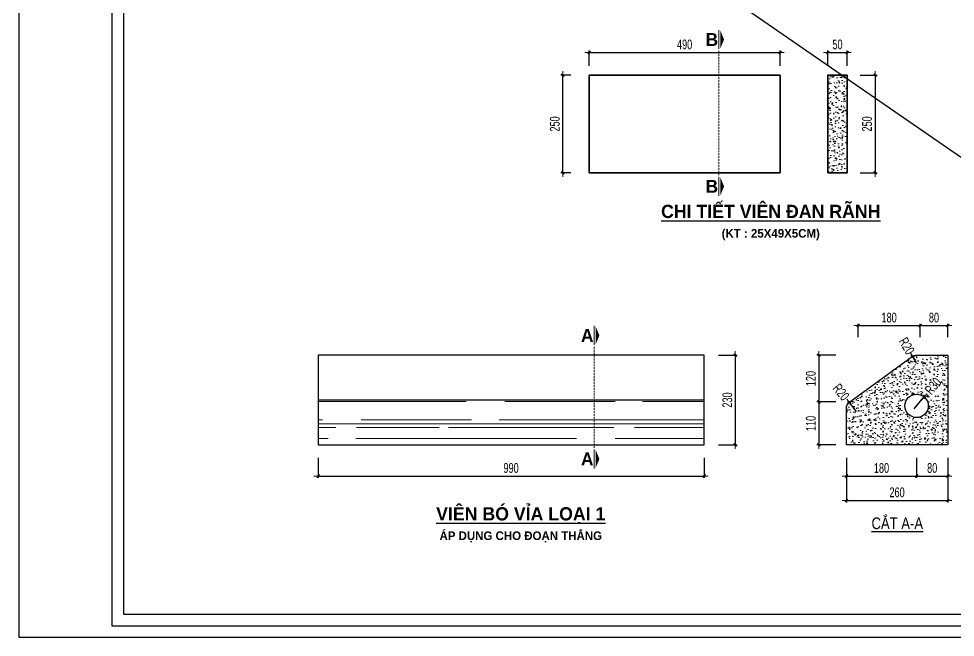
# Model space of a CAD drawing. Header units: millimetres. Extents: x -102634 to -54810, y 11643 to 27305.
# Drawn here: x -81634 to -76830, y 21507 to 24679 of the extents above; entities that cross this region are included whole.
import ezdxf
from ezdxf.enums import TextEntityAlignment as Align

# ---------------------------------------------------------------- set-up
doc = ezdxf.new("R2010")
doc.units = ezdxf.units.MM
doc.header["$MEASUREMENT"] = 0
doc.linetypes.add('HIDDEN', pattern=[0.375, 0.25, -0.125])
for name, color, linetype, lineweight in [('cat BT', 40, 'Continuous', 35), ('LC Dim', 8, 'Continuous', 18), ('LC Hatch', 252, 'Continuous', 9), ('LC Khac', 4, 'Continuous', 9), ('LC MANH DUT', 35, 'HIDDEN', 5), ('LC Net dam 1', 30, 'Continuous', 30), ('LC Net manh', 239, 'Continuous', 5), ('LC Text2', 7, 'Continuous', 25), ('net thay', 2, 'Continuous', 25)]:
    doc.layers.add(name, color=color, linetype=linetype, lineweight=lineweight)
for name, color, linetype in [('ENTTNTHIETKE1', 2, 'Continuous'), ('KHUNGTEN', 5, 'Continuous'), ('thep', 2, 'Continuous')]:
    doc.layers.add(name, color=color, linetype=linetype)
doc.layers.add('KCS_Plotter', color=11, linetype='Continuous', plot=False)
doc.styles.add('HOATBIF', font='hoatbif.shx', dxfattribs={"width": 0.7})
doc.styles.add('LC 1', font='')
doc.styles.add('T2', font='', dxfattribs={"width": 0.8})
doc.styles.get('LC 1').set_extended_font_data('.VnAvantH', bold=True)
doc.styles.get('T2').set_extended_font_data('.VnArialH')
doc.dimstyles.new('1-100(1-25)', dxfattribs={"dimscale": 25, "dimtxt": 2.5, "dimasz": 0.35, "dimexe": 0.5, "dimexo": 0, "dimgap": 0.8, "dimtad": 1, "dimdec": 0, "dimzin": 0, "dimdsep": 46, "dimtxsty": 'HOATBIF', "dimblk1": 'DOT', "dimblk2": 'DOT', "dimsah": 1, "dimcen": -1, "dimdle": 1, "dimclrd": 256, "dimclre": 256, "dimclrt": 4, "dimadec": 3, "dimazin": 2, "dimtfac": 0.3333333333333333, "dimtdec": 0, "dimtix": 1, "dimtmove": 2, "dimatfit": 3, "dimldrblk": 'DOT', "dimfxl": 1, "dimtvp": 0.8333333333333331, "dimtolj": 1, "dimtzin": 0, "dimarcsym": 0})

# ---------------------------------------------------------------- blocks, each defined once
blk = doc.blocks.new('DOT')
at = {"layer": 'LC Dim'}
blk.add_line((-3, 0), (3, 0), dxfattribs=at)
at = {"layer": 'LC Dim', "color": 4}
blk.add_line((-1, -1), (1, 1), dxfattribs=at)
blk.add_lwpolyline([(0.5, 1), (-1, -0.5), (-0.5, -1), (1, 0.5)], close=True, dxfattribs=at)
blk = doc.blocks.new('*D30')
at = {"layer": 'Defpoints', "color": 0, "transparency": 16777216}
for p in [(-78043.80946002244, 22953.46880355433), (-78043.80946002244, 22493.51479895478), (-77957.93253346998, 22493.51479895478)]:
    blk.add_point(p, dxfattribs=at)
at = {"layer": 'LC Dim', "lineweight": -2, "transparency": 16777216}
for p, q in [((-78043.80946002244, 22953.46880355433), (-77947.93253346998, 22953.46880355433)), ((-77957.93253346998, 22946.46880355433), (-77957.93253346998, 22500.51479895478)), ((-78043.80946002244, 22493.51479895478), (-77947.93253346998, 22493.51479895478))]:
    blk.add_line(p, q, dxfattribs=at)
at = {"layer": 'LC Dim', "lineweight": -2, "transparency": 16777216, "xscale": 7, "yscale": 7, "zscale": 7}
for p, rotation in [((-77957.93253346998, 22953.46880355433), 90), ((-77957.93253346998, 22493.51479895478), 270)]:
    blk.add_blockref('DOT', p, dxfattribs=dict(at, rotation=rotation))
at = {"layer": 'LC Dim', "color": 4, "transparency": 16777216, "insert": (-77998.93253346997, 22723.49180125457), "char_height": 50, "attachment_point": 5, "rotation": 90, "style": 'HOATBIF'}
blk.add_mtext('\\A1;230', dxfattribs=at)
blk = doc.blocks.new('_Dot')
at = {"color": 0, "linetype": 'ByBlock', "lineweight": -2}
blk.add_line((-0.5, 0), (-1, 0), dxfattribs=at)
at = {"color": 0, "linetype": 'ByBlock', "const_width": 0.5}
blk.add_lwpolyline([(-0.25, 0, 1), (0.25, 0, 1)], format="xyb", close=True, dxfattribs=at)
blk = doc.blocks.new('*D31')
at = {"layer": 'Defpoints', "color": 0, "transparency": 16777216}
for p in [(-80098.1687919232, 22426.60273087927), (-78118.18307159943, 22426.60273087927), (-78118.18307159943, 22333.80133259594)]:
    blk.add_point(p, dxfattribs=at)
at = {"layer": 'LC Dim', "lineweight": -2, "transparency": 16777216}
for p, q in [((-80098.1687919232, 22426.60273087927), (-80098.1687919232, 22323.80133259594)), ((-78118.18307159943, 22426.60273087927), (-78118.18307159943, 22323.80133259594)), ((-80091.1687919232, 22333.80133259594), (-78125.18307159943, 22333.80133259594))]:
    blk.add_line(p, q, dxfattribs=at)
at = {"layer": 'LC Dim', "lineweight": -2, "transparency": 16777216, "xscale": 7, "yscale": 7, "zscale": 7, "rotation": 180}
blk.add_blockref('DOT', (-80098.1687919232, 22333.80133259594), dxfattribs=at)
at = {"layer": 'LC Dim', "lineweight": -2, "transparency": 16777216, "xscale": 7, "yscale": 7, "zscale": 7}
blk.add_blockref('DOT', (-78118.18307159943, 22333.80133259594), dxfattribs=at)
at = {"layer": 'LC Dim', "color": 4, "transparency": 16777216, "insert": (-79108.17593176132, 22374.80133259594), "char_height": 50, "attachment_point": 5, "style": 'HOATBIF'}
blk.add_mtext('\\A1;990', dxfattribs=at)
blk = doc.blocks.new('*D32')
at = {"layer": 'Defpoints', "color": 0, "transparency": 16777216}
for p in [(-77009.80589146534, 23105.0757541973), (-77328.23558698368, 23045.28063520245), (-77009.80589146534, 23045.28063520245)]:
    blk.add_point(p, dxfattribs=at)
at = {"layer": 'LC Dim', "lineweight": -2, "transparency": 16777216}
for p, q in [((-77328.23558698368, 23045.28063520245), (-77328.23558698368, 23115.0757541973)), ((-77009.80589146534, 23045.28063520245), (-77009.80589146534, 23115.0757541973)), ((-77321.23558698368, 23105.0757541973), (-77016.80589146534, 23105.0757541973))]:
    blk.add_line(p, q, dxfattribs=at)
at = {"layer": 'LC Dim', "lineweight": -2, "transparency": 16777216, "xscale": 7, "yscale": 7, "zscale": 7, "rotation": 180}
blk.add_blockref('DOT', (-77328.23558698368, 23105.0757541973), dxfattribs=at)
at = {"layer": 'LC Dim', "lineweight": -2, "transparency": 16777216, "xscale": 7, "yscale": 7, "zscale": 7}
blk.add_blockref('DOT', (-77009.80589146534, 23105.0757541973), dxfattribs=at)
at = {"layer": 'LC Dim', "color": 4, "transparency": 16777216, "insert": (-77169.0207392245, 23146.0757541973), "char_height": 50, "attachment_point": 5, "style": 'HOATBIF'}
blk.add_mtext('\\A1;180', dxfattribs=at)
blk = doc.blocks.new('*D33')
at = {"layer": 'Defpoints', "color": 0, "transparency": 16777216}
for p in [(-76868.28158238414, 23105.0757541973), (-77009.80589146534, 23045.28063520245), (-76868.28158238414, 23045.28063520245)]:
    blk.add_point(p, dxfattribs=at)
at = {"layer": 'LC Dim', "lineweight": -2, "transparency": 16777216}
for p, q in [((-77009.80589146534, 23045.28063520245), (-77009.80589146534, 23115.0757541973)), ((-76868.28158238414, 23045.28063520245), (-76868.28158238414, 23115.0757541973)), ((-77002.80589146534, 23105.0757541973), (-76875.28158238414, 23105.0757541973))]:
    blk.add_line(p, q, dxfattribs=at)
at = {"layer": 'LC Dim', "lineweight": -2, "transparency": 16777216, "xscale": 7, "yscale": 7, "zscale": 7, "rotation": 180}
blk.add_blockref('DOT', (-77009.80589146534, 23105.0757541973), dxfattribs=at)
at = {"layer": 'LC Dim', "lineweight": -2, "transparency": 16777216, "xscale": 7, "yscale": 7, "zscale": 7}
blk.add_blockref('DOT', (-76868.28158238414, 23105.0757541973), dxfattribs=at)
at = {"layer": 'LC Dim', "color": 4, "transparency": 16777216, "insert": (-76939.04373692474, 23146.0757541973), "char_height": 50, "attachment_point": 5, "style": 'HOATBIF'}
blk.add_mtext('\\A1;80', dxfattribs=at)
blk = doc.blocks.new('*D34')
at = {"layer": 'Defpoints', "color": 0, "transparency": 16777216}
for p in [(-77388.28158242139, 22426.55673547882), (-77028.28158238414, 22426.55673547882), (-77028.28158238414, 22333.75533719549)]:
    blk.add_point(p, dxfattribs=at)
at = {"layer": 'LC Dim', "lineweight": -2, "transparency": 16777216}
for p, q in [((-77388.28158242139, 22426.55673547882), (-77388.28158242139, 22323.75533719549)), ((-77028.28158238414, 22426.55673547882), (-77028.28158238414, 22323.75533719549)), ((-77381.28158242139, 22333.75533719549), (-77035.28158238414, 22333.75533719549))]:
    blk.add_line(p, q, dxfattribs=at)
at = {"layer": 'LC Dim', "lineweight": -2, "transparency": 16777216, "xscale": 7, "yscale": 7, "zscale": 7, "rotation": 180}
blk.add_blockref('DOT', (-77388.28158242139, 22333.75533719549), dxfattribs=at)
at = {"layer": 'LC Dim', "lineweight": -2, "transparency": 16777216, "xscale": 7, "yscale": 7, "zscale": 7}
blk.add_blockref('DOT', (-77028.28158238414, 22333.75533719549), dxfattribs=at)
at = {"layer": 'LC Dim', "color": 4, "transparency": 16777216, "insert": (-77208.28158240276, 22374.75533719549), "char_height": 50, "attachment_point": 5, "style": 'HOATBIF'}
blk.add_mtext('\\A1;180', dxfattribs=at)
blk = doc.blocks.new('*D35')
at = {"layer": 'Defpoints', "color": 0, "transparency": 16777216}
for p in [(-77028.28158238414, 22426.55673547882), (-76868.28158238414, 22426.55673547882), (-76868.28158238414, 22333.75533719549)]:
    blk.add_point(p, dxfattribs=at)
at = {"layer": 'LC Dim', "lineweight": -2, "transparency": 16777216}
for p, q in [((-77028.28158238414, 22426.55673547882), (-77028.28158238414, 22323.75533719549)), ((-76868.28158238414, 22426.55673547882), (-76868.28158238414, 22323.75533719549)), ((-77021.28158238414, 22333.75533719549), (-76875.28158238414, 22333.75533719549))]:
    blk.add_line(p, q, dxfattribs=at)
at = {"layer": 'LC Dim', "lineweight": -2, "transparency": 16777216, "xscale": 7, "yscale": 7, "zscale": 7, "rotation": 180}
blk.add_blockref('DOT', (-77028.28158238414, 22333.75533719549), dxfattribs=at)
at = {"layer": 'LC Dim', "lineweight": -2, "transparency": 16777216, "xscale": 7, "yscale": 7, "zscale": 7}
blk.add_blockref('DOT', (-76868.28158238414, 22333.75533719549), dxfattribs=at)
at = {"layer": 'LC Dim', "color": 4, "transparency": 16777216, "insert": (-76948.28158238414, 22374.75533719549), "char_height": 50, "attachment_point": 5, "style": 'HOATBIF'}
blk.add_mtext('\\A1;80', dxfattribs=at)
blk = doc.blocks.new('*D36')
at = {"layer": 'Defpoints', "color": 0, "transparency": 16777216}
for p in [(-77388.28158242143, 22426.55673547882), (-76868.28158238417, 22426.55673547882), (-76868.28158238417, 22208.75533719549)]:
    blk.add_point(p, dxfattribs=at)
at = {"layer": 'LC Dim', "lineweight": -2, "transparency": 16777216}
for p, q in [((-77388.28158242143, 22426.55673547882), (-77388.28158242143, 22198.75533719549)), ((-76868.28158238417, 22426.55673547882), (-76868.28158238417, 22198.75533719549)), ((-77381.28158242143, 22208.75533719549), (-76875.28158238417, 22208.75533719549))]:
    blk.add_line(p, q, dxfattribs=at)
at = {"layer": 'LC Dim', "lineweight": -2, "transparency": 16777216, "xscale": 7, "yscale": 7, "zscale": 7, "rotation": 180}
blk.add_blockref('DOT', (-77388.28158242143, 22208.75533719549), dxfattribs=at)
at = {"layer": 'LC Dim', "lineweight": -2, "transparency": 16777216, "xscale": 7, "yscale": 7, "zscale": 7}
blk.add_blockref('DOT', (-76868.28158238417, 22208.75533719549), dxfattribs=at)
at = {"layer": 'LC Dim', "color": 4, "transparency": 16777216, "insert": (-77128.2815824028, 22249.75533719549), "char_height": 50, "attachment_point": 5, "style": 'HOATBIF'}
blk.add_mtext('\\A1;260', dxfattribs=at)
blk = doc.blocks.new('*D22')
at = {"layer": 'Defpoints', "color": 0, "transparency": 16777216}
for p in [(-77441.911974722, 22953.46880355433), (-77529.52495877542, 22713.46880357863), (-77441.911974722, 22713.46880357863)]:
    blk.add_point(p, dxfattribs=at)
at = {"layer": 'LC Dim', "lineweight": -2, "transparency": 16777216}
for p, q in [((-77441.911974722, 22953.46880355433), (-77539.52495877542, 22953.46880355433)), ((-77529.52495877542, 22946.46880355433), (-77529.52495877542, 22720.46880357863)), ((-77441.911974722, 22713.46880357863), (-77539.52495877542, 22713.46880357863))]:
    blk.add_line(p, q, dxfattribs=at)
at = {"layer": 'LC Dim', "lineweight": -2, "transparency": 16777216, "xscale": 7, "yscale": 7, "zscale": 7}
for p, rotation in [((-77529.52495877542, 22953.46880355433), 90), ((-77529.52495877542, 22713.46880357863), 270)]:
    blk.add_blockref('DOT', p, dxfattribs=dict(at, rotation=rotation))
at = {"layer": 'LC Dim', "color": 4, "transparency": 16777216, "insert": (-77570.52495877541, 22833.4688035665), "char_height": 50, "attachment_point": 5, "rotation": 90, "style": 'HOATBIF'}
blk.add_mtext('\\A1;120', dxfattribs=at)
blk = doc.blocks.new('*D23')
at = {"layer": 'Defpoints', "color": 0, "transparency": 16777216}
for p in [(-77441.911974722, 22713.46880357863), (-77529.52495877547, 22493.46880355433), (-77441.911974722, 22493.46880355433)]:
    blk.add_point(p, dxfattribs=at)
at = {"layer": 'LC Dim', "lineweight": -2, "transparency": 16777216}
for p, q in [((-77441.911974722, 22713.46880357863), (-77539.52495877547, 22713.46880357863)), ((-77529.52495877547, 22706.46880357863), (-77529.52495877547, 22500.46880355433)), ((-77441.911974722, 22493.46880355433), (-77539.52495877547, 22493.46880355433))]:
    blk.add_line(p, q, dxfattribs=at)
at = {"layer": 'LC Dim', "lineweight": -2, "transparency": 16777216, "xscale": 7, "yscale": 7, "zscale": 7}
for p, rotation in [((-77529.52495877547, 22713.46880357863), 90), ((-77529.52495877547, 22493.46880355433), 270)]:
    blk.add_blockref('DOT', p, dxfattribs=dict(at, rotation=rotation))
at = {"layer": 'LC Dim', "color": 4, "transparency": 16777216, "insert": (-77570.52495877545, 22603.4688035665), "char_height": 50, "attachment_point": 5, "rotation": 90, "style": 'HOATBIF'}
blk.add_mtext('\\A1;110', dxfattribs=at)
blk = doc.blocks.new('*D24')
at = {"layer": 'Defpoints', "color": 0, "transparency": 16777216}
for p in [(-77373.36859343085, 22711.3419177955), (-77348.28158238431, 22680.18679178465)]:
    blk.add_point(p, dxfattribs=at)
at = {"layer": 'LC Dim', "lineweight": -2, "transparency": 16777216}
blk.add_line((-77335.73807686106, 22664.60922877923), (-77368.9783664977, 22705.8897707436), dxfattribs=at)
at = {"layer": 'LC Dim', "lineweight": -2, "transparency": 16777216, "xscale": 7, "yscale": 7, "zscale": 7, "rotation": 128.842025646271}
blk.add_blockref('DOT', (-77373.36859343085, 22711.3419177955), dxfattribs=at)
at = {"layer": 'LC Dim', "color": 4, "transparency": 16777216, "insert": (-77415.73282214839, 22763.95332222309), "char_height": 50, "attachment_point": 5, "rotation": 308.842025646271, "style": 'HOATBIF'}
blk.add_mtext('\\A1;R20', dxfattribs=at)
blk = doc.blocks.new('*D25')
at = {"layer": 'Defpoints', "color": 0, "transparency": 16777216}
for p in [(-77048.39242256925, 22948.09718635708), (-77028.37055689424, 22913.46880356363)]:
    blk.add_point(p, dxfattribs=at)
at = {"layer": 'LC Dim', "lineweight": -2, "transparency": 16777216}
for p, q in [((-77051.89624906235, 22954.15715334594), (-77055.40007555549, 22960.2171203348)), ((-77028.37055689424, 22913.46880356363), (-77048.39242256925, 22948.09718635708))]:
    blk.add_line(p, q, dxfattribs=at)
at = {"layer": 'LC Dim', "lineweight": -2, "transparency": 16777216, "xscale": 7, "yscale": 7, "zscale": 7, "rotation": 300.036172130018}
blk.add_blockref('DOT', (-77048.39242256925, 22948.09718635708), dxfattribs=at)
at = {"layer": 'LC Dim', "color": 4, "transparency": 16777216, "insert": (-77078.79667162185, 23000.68219475857), "char_height": 50, "attachment_point": 5, "rotation": 300.0361721300181, "style": 'HOATBIF'}
blk.add_mtext('\\A1;R20', dxfattribs=at)
blk = doc.blocks.new('*D29')
at = {"layer": 'Defpoints', "color": 0, "transparency": 16777216}
for p in [(-76989.90942396791, 22739.59447383095), (-77028.2815823842, 22693.46880355434)]:
    blk.add_point(p, dxfattribs=at)
at = {"layer": 'LC Dim', "lineweight": -2, "transparency": 16777216}
blk.add_line((-77041.07230185631, 22678.09358012878), (-76994.38617578315, 22734.213145632), dxfattribs=at)
at = {"layer": 'LC Dim', "lineweight": -2, "transparency": 16777216, "xscale": 7, "yscale": 7, "zscale": 7, "rotation": 50.24277308274694}
blk.add_blockref('DOT', (-76989.90942396791, 22739.59447383095), dxfattribs=at)
at = {"layer": 'LC Dim', "color": 4, "transparency": 16777216, "insert": (-76943.7504917749, 22795.08032019765), "char_height": 50, "attachment_point": 5, "rotation": 50.24277308274694, "style": 'HOATBIF'}
blk.add_mtext('\\A1;R30', dxfattribs=at)
blk = doc.blocks.new('*U38')
at = {"layer": 'LC Khac', "color": 1, "ltscale": 2}
for p, q in [((-8.003553375601768e-10, 485.4649627282051), (0, 0)), ((-8.003553375601768e-10, -2680.606180189252), (0, -3166.071142917458))]:
    blk.add_line(p, q, dxfattribs=at)
for points in [[(134.0098340642726, 242.7324813697051, 0, 471.4285714293351, 0), (36.58486540849844, 242.7324813697051, 275.0000000004455, 275.0000000004455, 0)], [(134.0098340642726, -2923.338661547753, 0, 471.4285714293351, 0), (36.58486540849844, -2923.338661547753, 275.0000000004455, 275.0000000004455, 0)]]:
    blk.add_lwpolyline(points, format="xyseb", dxfattribs=at)
at = {"layer": 'LC MANH DUT', "ltscale": 200}
blk.add_line((8.03255570153744e-11, -48.72241329890437), (8.03255570153744e-11, -2636.732757716228), dxfattribs=at)
at = {"ltscale": 2, "style": 'LC 1'}
for p in [(-178.5478302832853, 242.7324813641026), (-178.5478302832853, -2923.338661553355)]:
    blk.add_attdef('LC', text='', height=330, dxfattribs=at).set_placement(p, align=Align.MIDDLE_CENTER)
blk = doc.blocks.new('khung vpn')
at = {"layer": 'Defpoints'}
for p, q in [((52498.75819758818, -4195.445519303803), (52498.75819758818, -4235.275694307393)), ((52498.75819758818, -4235.275694307393), (52556.45964432618, -4235.275694307393))]:
    blk.add_line(p, q, dxfattribs=at)
at = {"layer": 'KHUNGTEN'}
blk.add_lwpolyline([(52556.24304850244, -4234.884980830777), (52502.04792260095, -4234.884980830777), (52502.04792260095, -4195.662115130224), (52556.24304850244, -4195.662115130224)], close=True, dxfattribs=at)
at = {"layer": 'thep'}
blk.add_lwpolyline([(52555.83215303945, -4234.474085367845), (52502.45881806394, -4234.474085367845), (52502.45881806394, -4196.073010593269), (52555.83215303945, -4196.073010593269)], close=True, dxfattribs=at)
blk = doc.blocks.new('*D39')
at = {"layer": 'Defpoints', "color": 0, "transparency": 16777216}
for p in [(-77728.15241158947, 24505.63874647866), (-78708.15241158947, 24437.48094073864), (-77728.15241158947, 24437.48094073864)]:
    blk.add_point(p, dxfattribs=at)
at = {"layer": 'LC Dim', "lineweight": -2, "transparency": 16777216}
for p, q in [((-78708.15241158947, 24437.48094073864), (-78708.15241158947, 24515.63874647866)), ((-78701.15241158947, 24505.63874647866), (-77735.15241158947, 24505.63874647866)), ((-77728.15241158947, 24437.48094073864), (-77728.15241158947, 24515.63874647866))]:
    blk.add_line(p, q, dxfattribs=at)
at = {"layer": 'LC Dim', "lineweight": -2, "transparency": 16777216, "xscale": 7, "yscale": 7, "zscale": 7, "rotation": 180}
blk.add_blockref('DOT', (-78708.15241158947, 24505.63874647866), dxfattribs=at)
at = {"layer": 'LC Dim', "lineweight": -2, "transparency": 16777216, "xscale": 7, "yscale": 7, "zscale": 7}
blk.add_blockref('DOT', (-77728.15241158947, 24505.63874647866), dxfattribs=at)
at = {"layer": 'LC Dim', "color": 4, "transparency": 16777216, "insert": (-78218.15241158947, 24546.63874647866), "char_height": 50, "attachment_point": 5, "style": 'HOATBIF'}
blk.add_mtext('\\A1;490', dxfattribs=at)
blk = doc.blocks.new('*D40')
at = {"layer": 'Defpoints', "color": 0, "transparency": 16777216}
for p in [(-77383.968557217, 24505.63874647866), (-77483.968557217, 24437.48094073864), (-77383.968557217, 24437.48094073864)]:
    blk.add_point(p, dxfattribs=at)
at = {"layer": 'LC Dim', "lineweight": -2, "transparency": 16777216}
for p, q in [((-77483.968557217, 24437.48094073864), (-77483.968557217, 24515.63874647866)), ((-77476.968557217, 24505.63874647866), (-77390.968557217, 24505.63874647866)), ((-77383.968557217, 24437.48094073864), (-77383.968557217, 24515.63874647866))]:
    blk.add_line(p, q, dxfattribs=at)
at = {"layer": 'LC Dim', "lineweight": -2, "transparency": 16777216, "xscale": 7, "yscale": 7, "zscale": 7, "rotation": 180}
blk.add_blockref('DOT', (-77483.968557217, 24505.63874647866), dxfattribs=at)
at = {"layer": 'LC Dim', "lineweight": -2, "transparency": 16777216, "xscale": 7, "yscale": 7, "zscale": 7}
blk.add_blockref('DOT', (-77383.968557217, 24505.63874647866), dxfattribs=at)
at = {"layer": 'LC Dim', "color": 4, "transparency": 16777216, "insert": (-77433.968557217, 24546.63874647866), "char_height": 50, "attachment_point": 5, "style": 'HOATBIF'}
blk.add_mtext('\\A1;50', dxfattribs=at)
blk = doc.blocks.new('*D41')
at = {"layer": 'Defpoints', "color": 0, "transparency": 16777216}
for p in [(-77317.46313826919, 24389.21718985015), (-77317.46313826919, 23889.21718985015), (-77241.25394346887, 23889.21718985015)]:
    blk.add_point(p, dxfattribs=at)
at = {"layer": 'LC Dim', "lineweight": -2, "transparency": 16777216}
for p, q in [((-77317.46313826919, 24389.21718985015), (-77231.25394346887, 24389.21718985015)), ((-77241.25394346887, 24382.21718985015), (-77241.25394346887, 23896.21718985015)), ((-77317.46313826919, 23889.21718985015), (-77231.25394346887, 23889.21718985015))]:
    blk.add_line(p, q, dxfattribs=at)
at = {"layer": 'LC Dim', "lineweight": -2, "transparency": 16777216, "xscale": 7, "yscale": 7, "zscale": 7}
for p, rotation in [((-77241.25394346887, 24389.21718985015), 90), ((-77241.25394346887, 23889.21718985015), 270)]:
    blk.add_blockref('DOT', p, dxfattribs=dict(at, rotation=rotation))
at = {"layer": 'LC Dim', "color": 4, "transparency": 16777216, "insert": (-77282.25394346885, 24139.21718985017), "char_height": 50, "attachment_point": 5, "rotation": 90, "style": 'HOATBIF'}
blk.add_mtext('\\A1;250', dxfattribs=at)
blk = doc.blocks.new('*D42')
at = {"layer": 'Defpoints', "color": 0, "transparency": 16777216}
for p in [(-78842.83013336836, 24389.21718985015), (-78801.70702642026, 24389.21718985015), (-78801.70702642026, 23889.21718985015)]:
    blk.add_point(p, dxfattribs=at)
at = {"layer": 'LC Dim', "lineweight": -2, "transparency": 16777216}
for p, q in [((-78801.70702642026, 24389.21718985015), (-78852.83013336836, 24389.21718985015)), ((-78842.83013336836, 23896.21718985015), (-78842.83013336836, 24382.21718985015)), ((-78801.70702642026, 23889.21718985015), (-78852.83013336836, 23889.21718985015))]:
    blk.add_line(p, q, dxfattribs=at)
at = {"layer": 'LC Dim', "lineweight": -2, "transparency": 16777216, "xscale": 7, "yscale": 7, "zscale": 7}
for p, rotation in [((-78842.83013336836, 24389.21718985015), 90), ((-78842.83013336836, 23889.21718985015), 270)]:
    blk.add_blockref('DOT', p, dxfattribs=dict(at, rotation=rotation))
at = {"layer": 'LC Dim', "color": 4, "transparency": 16777216, "insert": (-78883.83013336835, 24139.21718985017), "char_height": 50, "attachment_point": 5, "rotation": 90, "style": 'HOATBIF'}
blk.add_mtext('\\A1;250', dxfattribs=at)
blk = doc.blocks.new('*U43')
at = {"layer": 'LC Khac', "color": 1, "ltscale": 2}
for p, q in [((-8.003553375601768e-10, 485.4649627282051), (0, 0)), ((-8.003553375601768e-10, -3279.460691419629), (0, -3764.925654147834))]:
    blk.add_line(p, q, dxfattribs=at)
for points in [[(134.0098340642726, 242.7324813697051, 0, 471.4285714293351, 0), (36.58486540849844, 242.7324813697051, 275.0000000004455, 275.0000000004455, 0)], [(134.0098340642726, -3522.193172778129, 0, 471.4285714293351, 0), (36.58486540849844, -3522.193172778129, 275.0000000004455, 275.0000000004455, 0)]]:
    blk.add_lwpolyline(points, format="xyseb", dxfattribs=at)
at = {"layer": 'LC MANH DUT', "ltscale": 200}
blk.add_line((8.03255570153744e-11, -48.72241329890437), (8.03255570153744e-11, -3235.587268946605), dxfattribs=at)
at = {"ltscale": 2, "style": 'LC 1'}
for p in [(-178.5478302832853, 242.7324813641026), (-178.5478302832853, -3522.193172783731)]:
    blk.add_attdef('LC', text='', height=330, dxfattribs=at).set_placement(p, align=Align.MIDDLE_CENTER)
blk = doc.blocks.new('TIEUDE2')
at = {"layer": 'LC Text2', "color": 7, "style": 'LC 1'}
blk.add_attdef('%%UTIªU§Ò', text='', height=3.5, dxfattribs=at).set_placement((0, 0), align=Align.BOTTOM_CENTER)
blk.add_attdef('TL', text='', height=2.2, dxfattribs=at).set_placement((0, -1.800000000000011), align=Align.TOP_CENTER)

msp = doc.modelspace()

# ---------------------------------------------------------------- hatches: boundary and pattern name
at = {"layer": 'LC Hatch'}
h = msp.add_hatch(dxfattribs=at)
h.set_pattern_fill('AR-CONC', color=256, scale=7.5, style=0)
h.set_pattern_definition([(49.99999999999999, (19497.0663013078, 11513.52273247837), (53.79451369505651, -4.706410123694633), [5.625, -61.875]), (355, (19497.0663013078, 11513.52273247837), (-10.406350020975, 56.41441002750089), [4.5, -49.5]), (100.4514, (19501.5491773078, 11513.13053197837), (43.38820362855162, 51.70796565457152), [4.78051425, -52.5856584]), (46.18420000000002, (19497.0663013078, 11528.52273247837), (80.04307864692333, -12.41392607467636), [8.437499999999986, -92.81249999999989]), (96.6356, (19503.7365571828, 11527.48823445337), (70.09970291615275, 73.05884031753313), [7.1707716, -78.878475]), (351.1842, (19497.0663013078, 11528.52273247837), (70.09964588502204, 73.05889506939934), [6.75, -74.25]), (21, (19504.5663013078, 11524.77273247837), (44.76802890888462, -30.19641679990041), [5.625, -61.875]), (326.0000000000001, (19504.5663013078, 11524.77273247837), (18.24864989411863, 54.38625337851398), [4.5, -49.5]), (71.4514, (19508.2969687828, 11522.25636202837), (63.01669714361174, 24.18978725324643), [4.78051425, -52.5856584]), (37.50000000000001, (19497.0663013078, 11513.52273247837), (0.9119891487968002, 24.96703903734836), [0, -48.9, 0, -50.25, 0, -49.6875]), (7.499999999999999, (19497.0663013078, 11513.52273247837), (19.73021530816115, 29.58087839117702), [0, -28.65, 0, -47.775, 0, -18.9375]), (327.5, (19480.3413013078, 11513.52273247837), (40.03668271293068, -1.691615380078482), [0, -18.75, 0, -58.5, 0, -77.625]), (317.5, (19472.8413013078, 11513.52273247837), (43.73896270067897, 7.50787367492383), [0, -24.375, 0, -38.84999999999999, 0, -55.125])])
h.paths.add_polyline_path([(-77383.968557217, 24389.21718985014), (-77483.968557217, 24389.21718985014), (-77483.968557217, 23889.21718985014), (-77383.968557217, 23889.21718985014)])
h = msp.add_hatch(dxfattribs=at)
h.set_pattern_fill('AR-CONC', color=256, scale=7.5, style=0)
h.set_pattern_definition([(49.99999999999999, (15424.89810950959, 21655.75637091753), (53.79451369505652, -4.706410123694633), [5.625, -61.875]), (355, (15424.89810950959, 21655.75637091753), (-10.406350020975, 56.41441002750089), [4.5, -49.5]), (100.4514, (15429.38098550958, 21655.36417041753), (43.38820362855162, 51.70796565457152), [4.780514249999986, -52.58565839999989]), (46.18420000000002, (15424.89810950959, 21670.75637091753), (80.04307864692333, -12.41392607467636), [8.43749999999998, -92.81249999999984]), (96.63559999999998, (15431.5683653846, 21669.72187289253), (70.09970291615275, 73.05884031753314), [7.170771599999986, -78.87847499999977]), (351.1842, (15424.89810950959, 21670.75637091753), (70.09964588502204, 73.05889506939934), [6.750000000000001, -74.25000000000001]), (21, (15432.39810950959, 21667.00637091753), (44.76802890888462, -30.19641679990042), [5.625, -61.875]), (326.0000000000001, (15432.39810950959, 21667.00637091753), (18.24864989411863, 54.38625337851397), [4.5, -49.5]), (71.4514, (15436.12877698459, 21664.49000046753), (63.01669714361175, 24.18978725324643), [4.78051425, -52.5856584]), (37.50000000000001, (15424.89810950959, 21655.75637091753), (0.9119891487968002, 24.96703903734836), [0, -48.9, 0, -50.25, 0, -49.6875]), (7.500000000000001, (15424.89810950959, 21655.75637091753), (19.73021530816115, 29.58087839117702), [0, -28.65, 0, -47.77500000000001, 0, -18.9375]), (327.5, (15408.17310950958, 21655.75637091753), (40.03668271293068, -1.691615380078482), [0, -18.75, 0, -58.5, 0, -77.625]), (317.5, (15400.67310950958, 21655.75637091753), (43.73896270067897, 7.507873674923829), [0, -24.375, 0, -38.85, 0, -55.125])])
h.paths.add_polyline_path([(-77370.46959079057, 22713.46880318661, 0.2507648864829993), (-77388.28158238414, 22680.1867917847), (-77388.28158242139, 22493.46880355432), (-76868.28158238414, 22493.46880355432), (-76868.28158238414, 22953.46880355432), (-77028.37142006255, 22953.46880355432, 0.1480632269817626), (-77050.55856486635, 22946.75081525511)])
h.paths.add_polyline_path([(-76968.28158238414, 22693.46880355432, -1), (-77088.28158238414, 22693.46880355432, -1)], flags=16)
h.paths.add_polyline_path([(-76948.71855611974, 22739.64285236486), (-76890.14290812348, 22810.05434698032), (-76938.78242743021, 22850.51778803036), (-76997.35807542645, 22780.1062934149)], flags=24)
h = msp.add_hatch(dxfattribs=at)
h.set_pattern_fill('AR-RROOF', color=256, scale=141.524309107552, style=0)
h.set_pattern_definition([(0, (-466167.9259116775, 61662.23461067812), (311.3534800366144, 141.524309107552), [2122.86463661328, -283.048618215104, 707.6215455377601, -141.524309107552]), (0, (-465979.6985805541, 61732.9967652319), (-141.524309107552, 188.2273311130442), [424.5729273226561, -46.70302200549217, 849.1458546453122, -106.143231830664]), (0, (-466097.163757124, 61782.53027341953), (735.9264073592705, 94.82128710205984), [1132.194472860416, -198.1340327505728, 566.097236430208, -141.524309107552])])
h.paths.add_polyline_path([(-78118.18307159943, 22493.51479895477), (-78118.18307159943, 22723.82090393416), (-80098.1687919232, 22723.82090393416), (-80098.1687919232, 22493.51479895477)])

# ---------------------------------------------------------------- linework, layer by layer
at = {"layer": 'cat BT', "color": 2, "elevation": 7.815054645166934e-05}
for points in [[(-78708.15241158947, 23889.21718985014), (-77728.15241158947, 23889.21718985014), (-77728.15241158947, 24389.21718985014), (-78708.15241158947, 24389.21718985014)], [(-77483.968557217, 23889.21718985014), (-77383.968557217, 23889.21718985014), (-77383.968557217, 24389.21718985014), (-77483.968557217, 24389.21718985014)]]:
    msp.add_lwpolyline(points, close=True, dxfattribs=at)
at = {"layer": 'KCS_Plotter'}
msp.add_line((-81633.7244238034, 27305.4900298662), (-73233.4294657661, 21506.9314637426), dxfattribs=at)
at = {"layer": 'LC Net dam 1'}
msp.add_lwpolyline([(-77370.46959025296, 22713.46880357862), (-77050.55856474915, 22946.75081533324, -0.1480687391570066), (-77028.37055689428, 22953.46880355432), (-76868.28158238414, 22953.46880355432), (-76868.28158238414, 22493.46880355432), (-77388.28158242139, 22493.46880355432), (-77388.28158242139, 22680.1867917847, -0.2507648908865252)], format="xyb", close=True, dxfattribs=at)
msp.add_circle((-77028.28158238414, 22693.46880355432), 60, dxfattribs=at)
at = {"layer": 'net thay'}
msp.add_line((-80098.1687919232, 22723.82090393416), (-78118.18307159943, 22723.82090393416), dxfattribs=at)
msp.add_lwpolyline([(-80098.1687919232, 22953.46880355432), (-80098.1687919232, 22493.51479895477), (-78118.18307159943, 22493.51479895477), (-78118.18307159943, 22953.46880355432)], close=True, dxfattribs=at)

# ---------------------------------------------------------------- block references
at = {"layer": 'ENTTNTHIETKE1', "color": 6, "xscale": 145.5820509350254, "yscale": 145.5820509350254, "zscale": 145.5820509350254}
msp.add_blockref('khung vpn', (-7724510.614370668, 638087.0533162766), dxfattribs=at)
at = {"layer": 'LC Net manh'}
ref = msp.add_blockref('*U43', (-78042.51918844505, 24523.69736860108, -1.274304906020846e-06), dxfattribs=dict(at, xscale=0.2000081018599082, yscale=0.2000081018599082, zscale=0.2000081018599082, rotation=359.999216292062))
ref.add_attrib('LC', 'b', dxfattribs={"layer": '0', "ltscale": 2, "height": 66.00267361376974, "rotation": 359.9992162885283, "style": 'LC 1'}).set_placement((-78078.2398369453, 23819.2306862665, -1.45442634921749e-06), align=Align.MIDDLE_CENTER)
ref.add_attrib('LC', 'b', dxfattribs={"layer": '0', "ltscale": 2, "height": 66.00267361376974, "rotation": 359.9992162885283, "style": 'LC 1'}).set_placement((-78078.22953700974, 24572.24631997603, -1.454426349217517e-06), align=Align.MIDDLE_CENTER)
ref = msp.add_blockref('*U38', (-78681.98916620394, 23006.12821164764, -7.943529248810581e-05), dxfattribs=dict(at, xscale=0.2000081018599082, yscale=0.2000081018599082, zscale=0.2000081018599082, rotation=359.999216292062))
ref.add_attrib('LC', 'A', dxfattribs={"layer": '0', "ltscale": 2, "height": 66.00267361376974, "rotation": 359.9992162885283, "style": 'LC 1'}).set_placement((-78717.70817637743, 22421.43728338328, -7.956563860352558e-05), align=Align.MIDDLE_CENTER)
ref.add_attrib('LC', 'A', dxfattribs={"layer": '0', "ltscale": 2, "height": 66.00267361376974, "rotation": 359.9992162885283, "style": 'LC 1'}).set_placement((-78717.69951476864, 23054.67716302259, -7.956563860352561e-05), align=Align.MIDDLE_CENTER)
at = {"layer": 'LC Text2'}
ref = msp.add_blockref('TIEUDE2', (-77776.21606424227, 23636.45102810834, 7.688059000984286e-05), dxfattribs=dict(at, xscale=20.00081018598456, yscale=20.00081018598456, zscale=20.00081018598456, rotation=359.999216292062))
ref.add_attrib('%%UTIªU§Ò', '%%Uchi tiÕt viªn ®an r·nh', dxfattribs={"color": 7, "height": 67.92571154643359, "rotation": 359.9992162885283, "style": 'LC 1'}).set_placement((-77776.21606424227, 23636.45102810834, 7.670046856664613e-05), align=Align.BOTTOM_CENTER)
ref.add_attrib('TL', '(kt : 25x49x5cm)', dxfattribs={"color": 7, "height": 44.00178240919617, "rotation": 359.9992162885283, "style": 'LC 1'}).set_placement((-77776.21655666461, 23600.44956976806, 7.670046856664625e-05), align=Align.TOP_CENTER)
ref = msp.add_blockref('TIEUDE2', (-79058.5958249339, 22085.62629598239, -1.104056779089933e-06), dxfattribs=dict(at, xscale=20.00081018598456, yscale=20.00081018598456, zscale=20.00081018598456, rotation=359.999216292062))
ref.add_attrib('%%UTIªU§Ò', '%%Uviªn bã vØa lo¹i 1', dxfattribs={"color": 7, "height": 67.92571154643359, "rotation": 359.9992162885283, "style": 'LC 1'}).set_placement((-79058.5958249339, 22085.62629598239, -1.413152721173249e-06), align=Align.BOTTOM_CENTER)
ref.add_attrib('TL', '¸p dông cho ®o¹n th¼ng', dxfattribs={"color": 7, "height": 44.00178240919617, "rotation": 359.9992162885283, "style": 'LC 1'}).set_placement((-79058.59631735625, 22049.62483764211, -1.413152721173127e-06), align=Align.TOP_CENTER)

# ---------------------------------------------------------------- texts
at = {"layer": 'LC Text2', "style": 'T2', "width": 0.8}
msp.add_text('%%Uc¾t a-a', height=60.00243055797245, rotation=359.9992162885283, dxfattribs=at).set_placement((-77259.35416454915, 22061.37952390286))

# ---------------------------------------------------------------- dimensions: what is measured, and where the dimension line sits
at = {"layer": 'LC Dim', "color": 2}
for base, p1, p2, picture, middle in [((-77728.15241158947, 24505.63874647866, 7.815054645166934e-05), (-78708.15241158947, 24437.48094073864, 7.815054645166934e-05), (-77728.15241158947, 24437.48094073864, 7.815054645166934e-05), '*D39', (-78218.15241158947, 24546.63874647866, 7.815054645166934e-05)), ((-77383.968557217, 24505.63874647866, 7.815054645166934e-05), (-77483.968557217, 24437.48094073864, 7.815054645166934e-05), (-77383.968557217, 24437.48094073864, 7.815054645166934e-05), '*D40', (-77433.968557217, 24546.63874647866, 7.815054645166934e-05)), ((-78118.18307159943, 22333.80133259594), (-80098.1687919232, 22426.60273087927), (-78118.18307159943, 22426.60273087927), '*D31', (-79108.17593176132, 22374.80133259594)), ((-77028.28158238414, 22333.75533719549), (-77388.28158242139, 22426.55673547882), (-77028.28158238414, 22426.55673547882), '*D34', (-77208.28158240276, 22374.75533719549)), ((-76868.28158238417, 22208.75533719549), (-77388.28158242143, 22426.55673547882), (-76868.28158238417, 22426.55673547882), '*D36', (-77128.2815824028, 22249.75533719549)), ((-76868.28158238414, 22333.75533719549), (-77028.28158238414, 22426.55673547882), (-76868.28158238414, 22426.55673547882), '*D35', (-76948.28158238414, 22374.75533719549))]:
    dim = msp.add_linear_dim(base=base, p1=p1, p2=p2, dimstyle='1-100(1-25)', override={"dimscale": 20, "dimlfac": 0.5, "dimfxl": 2, "dimarcsym": 1}, dxfattribs=at)
    dim.commit()
    dim.dimension.update_dxf_attribs({"geometry": picture, "text_midpoint": middle})
for base, p1, p2, picture, middle in [((-78842.83013336836, 24389.21718985015, 7.815054645166934e-05), (-78801.70702642023, 23889.21718985014, 7.815054645166934e-05), (-78801.70702642023, 24389.21718985014, 7.815054645166934e-05), '*D42', (-78883.83013336835, 24139.21718985017, 7.815054645166934e-05)), ((-77241.25394346887, 23889.21718985015, 7.815054645166934e-05), (-77317.46313826916, 24389.21718985014, 7.815054645166934e-05), (-77317.46313826916, 23889.21718985014, 7.815054645166934e-05), '*D41', (-77282.25394346885, 24139.21718985017, 7.815054645166934e-05)), ((-77957.93253346998, 22493.51479895478), (-78043.80946002241, 22953.46880355432), (-78043.80946002241, 22493.51479895477), '*D30', (-77998.93253346997, 22723.49180125457)), ((-77529.52495877542, 22713.46880357863), (-77441.91197472197, 22953.46880355432), (-77441.91197472197, 22713.46880357862), '*D22', (-77570.52495877541, 22833.4688035665)), ((-77529.52495877547, 22493.46880355433), (-77441.91197472197, 22713.46880357862), (-77441.91197472197, 22493.46880355432), '*D23', (-77570.52495877545, 22603.4688035665))]:
    dim = msp.add_linear_dim(base=base, p1=p1, p2=p2, angle=90, dimstyle='1-100(1-25)', override={"dimscale": 20, "dimlfac": 0.5, "dimfxl": 2, "dimarcsym": 1}, dxfattribs=at)
    dim.commit()
    dim.dimension.update_dxf_attribs({"geometry": picture, "text_midpoint": middle})
for base, p1, p2, text, picture, middle in [((-77009.80589146534, 23105.0757541973), (-77328.23558698368, 23045.28063520245), (-77009.80589146534, 23045.28063520245), '180', '*D32', (-77169.0207392245, 23146.0757541973)), ((-76868.28158238414, 23105.0757541973), (-77009.80589146534, 23045.28063520245), (-76868.28158238414, 23045.28063520245), '80', '*D33', (-76939.04373692474, 23146.0757541973))]:
    dim = msp.add_linear_dim(base=base, p1=p1, p2=p2, text=text, dimstyle='1-100(1-25)', override={"dimscale": 20, "dimlfac": 0.5, "dimfxl": 2, "dimarcsym": 1}, dxfattribs=at)
    dim.commit()
    dim.dimension.update_dxf_attribs({"geometry": picture, "text_midpoint": middle})
for center, mpoint, picture, middle in [((-77028.37055689424, 22913.46880356363), (-77048.39242256925, 22948.09718635708), '*D25', (-77078.79667162185, 23000.68219475857)), ((-77348.28158238431, 22680.18679178465), (-77373.36859343085, 22711.3419177955), '*D24', (-77415.73282214839, 22763.95332222309)), ((-77028.2815823842, 22693.46880355434), (-76989.90942396791, 22739.59447383095), '*D29', (-76943.7504917749, 22795.08032019765))]:
    dim = msp.add_radius_dim(center=center, mpoint=mpoint, dimstyle='1-100(1-25)', override={"dimscale": 20, "dimlfac": 0.5, "dimfxl": 2, "dimarcsym": 1}, dxfattribs=at)
    dim.commit()
    dim.dimension.update_dxf_attribs({"geometry": picture, "text_midpoint": middle, "dimtype": 164})

doc.saveas('drawing.dxf')
